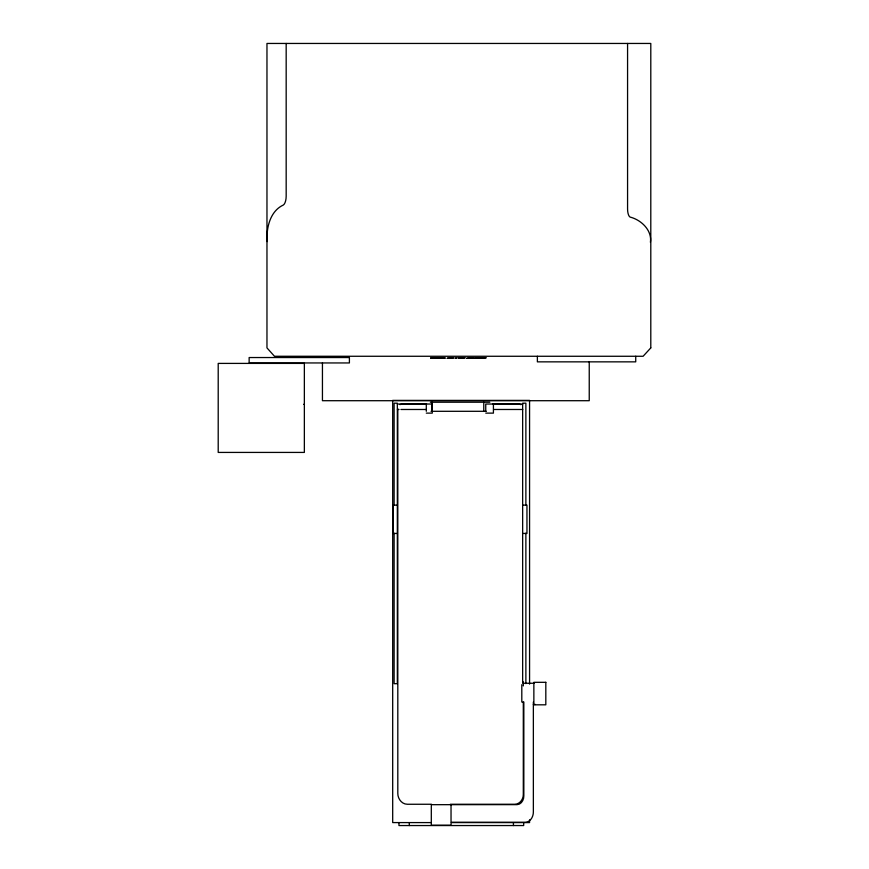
<?xml version="1.0" encoding="UTF-8"?>
<svg xmlns="http://www.w3.org/2000/svg" width="869" height="869" viewBox="0 0 869 869"><rect width="100%" height="100%" fill="white"/><g stroke="black" fill="none" stroke-linecap="round" stroke-linejoin="round"><path stroke-width="1.3" d="M650.403 242.277C652.239 230.274 641.029 219.781 630.123 217.098A7.549 2.824 88.1 0 1 627.57 209.092L627.57 43.45M399.979 404.596L402.162 403.922L426.538 403.922M430.676 357.789L445.145 357.789M458.256 357.789L465.252 357.789L458.256 358.267M479.015 357.789L486.227 357.789L479.015 358.267M430.676 358.267L445.145 358.267M430.34 402.217L489.823 402.217M492.908 403.922L518.641 403.922L520.966 404.639M397.437 404.031L432.273 404.031L432.273 413.123L426.299 413.123M522.725 404.031L485.749 404.031L485.749 411.298M303.65 404.324L304.356 404.324M397.437 409.484L399.001 409.484M400.946 409.484L426.299 409.484M493.668 409.484L522.725 409.484M431.024 411.298L486.227 411.298M485.749 413.123L493.418 413.123L493.418 404.031M397.339 505.128L393.038 505.128L393.038 533.447L397.339 533.447M522.649 505.128L526.951 505.128L526.951 533.447L522.649 533.447M523.029 683.262L534.163 683.262M533.36 704.455L535.402 704.455M431.524 804.259L407.355 804.259C401.695 804.259 397.654 798.568 397.806 793.234L397.806 408.951M450.316 804.259L514.752 804.259C519.814 804.259 523.431 799.165 523.301 794.396L523.301 702.195M431.306 804.683L517.077 804.64C521.433 804.509 523.931 799.784 523.833 795.863L523.833 702.022L521.802 702.022L521.802 684.685M430.981 822.585L392.69 822.585L392.69 400.392L529.569 400.392L529.569 684.109M451.228 822.585L529.569 822.585L529.569 819.869M267.217 241.593C266.099 228.232 270.02 211.156 283.261 205.073A8.451 3.454 -87.9 0 0 286.173 196.231L286.173 43.45M635.728 356.268L635.728 361.852L537.379 361.852L537.368 356.268M589.236 361.58L589.236 400.707L322.442 400.707L322.442 362.927M533.36 702.022L533.36 811.874C533.468 816.534 530.503 822.139 525.332 822.291L451.033 822.291L451.033 804.64M525.875 505.323L525.875 403.183L522.649 403.183L522.649 682.621M525.875 533.153L525.875 683.631M523.681 822.834L523.681 825.55L398.958 825.55L398.958 822.834M523.301 681.85L523.301 685.923M513.427 822.834L513.427 825.55M483.772 402.217L483.772 411.298M451.033 823.562L451.033 825.235L431.306 825.235L431.306 805.465M432.002 402.217L432.002 411.298M426.299 404.031L426.299 411.298M409.299 822.834L409.299 825.55M394.113 505.323L394.113 403.183L397.339 403.183L397.339 683.686L394.113 683.686L394.113 533.153M650.794 347.893L643.114 356.268L274.485 356.268L266.968 347.893L266.968 43.45L650.794 43.45L650.794 347.893M349.403 357.539L249.142 357.539L249.142 362.949L349.403 362.949L349.403 357.539M453.846 357.789L447.22 358.267L453.846 357.789M456.855 357.789L455.313 358.267L456.855 357.789M473.507 357.789L466.718 358.267L473.507 357.789M478.602 357.789L474.116 358.267L478.602 357.789M304.335 363.405L218.206 363.405L218.206 452.423L304.356 452.423L304.356 363.405M545.819 682.317L533.859 682.317L533.859 704.813L545.819 704.813L545.819 682.317"/></g></svg>
